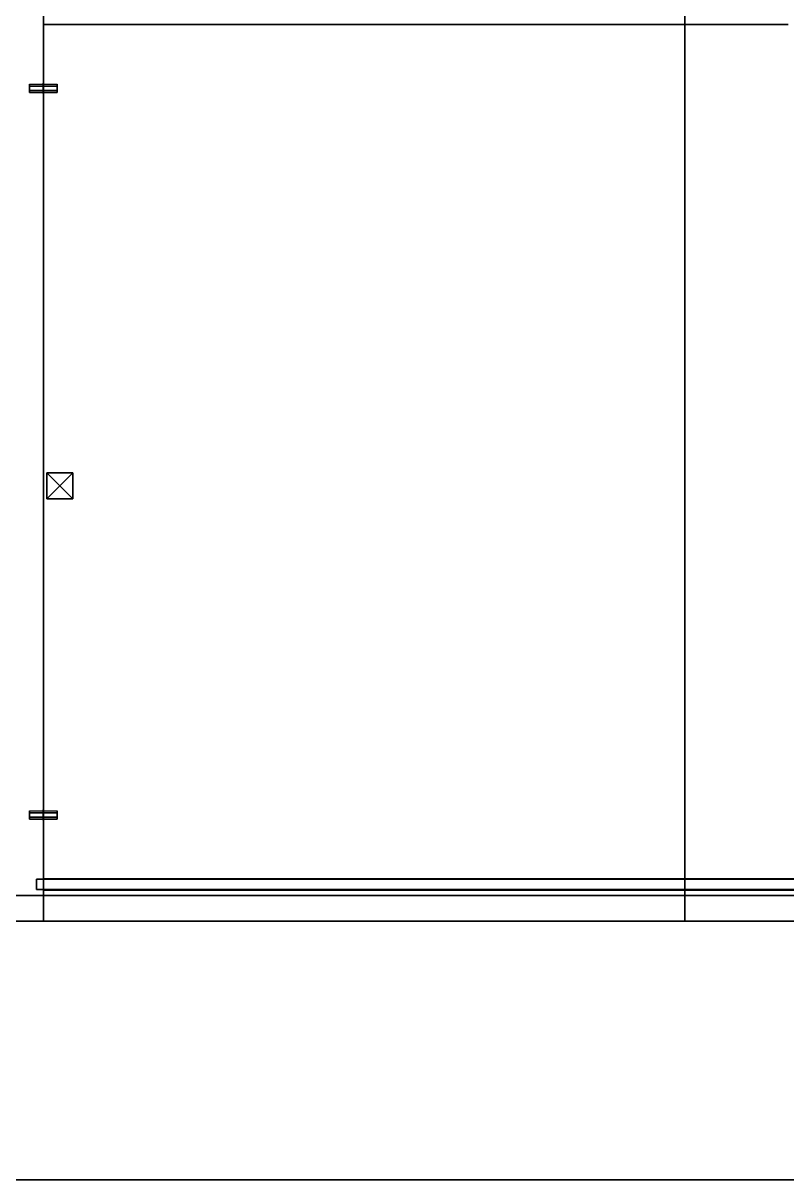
# Model space of a CAD drawing. Extents: x 0 to 2808, y -3840 to 0.
# Drawn here: x 1676 to 2119, y -3840 to -3169 of the extents above; entities that cross this region are included whole.
import ezdxf

# ---------------------------------------------------------------- set-up
doc = ezdxf.new("R2010")
doc.units = 0
for name, color, linetype in [('LAYER0', 7, 'CONTINUOUS'), ('LAYER1', 7, 'CONTINUOUS'), ('LAYER345', 7, 'CONTINUOUS'), ('LAYER346', 7, 'CONTINUOUS'), ('LAYER348', 7, 'CONTINUOUS'), ('LAYER349', 7, 'CONTINUOUS'), ('LAYER355', 7, 'CONTINUOUS'), ('LAYER358', 7, 'CONTINUOUS'), ('LAYER359', 7, 'CONTINUOUS'), ('LAYER361', 7, 'CONTINUOUS'), ('LAYER362', 254, 'CONTINUOUS'), ('LAYER363', 254, 'CONTINUOUS'), ('LAYER371', 7, 'CONTINUOUS'), ('LAYER403', 7, 'CONTINUOUS'), ('LAYER404', 254, 'CONTINUOUS'), ('LAYER405', 254, 'CONTINUOUS'), ('LAYER416', 253, 'CONTINUOUS'), ('LAYER417', 253, 'CONTINUOUS'), ('LAYER422', 253, 'CONTINUOUS'), ('LAYER423', 253, 'CONTINUOUS'), ('LAYER529', 2, 'CONTINUOUS')]:
    doc.layers.add(name, color=color, linetype=linetype)

msp = doc.modelspace()

# ---------------------------------------------------------------- linework, layer by layer
at = {"layer": 'LAYER0', "invisible_edges": 1}
for points in [[(2790, 0), (0, -3840), (0, 0), (2790, 0)], [(2790, -3840, 5), (0, 0, 5), (0, -3840, 5), (2790, -3840, 5)], [(0, 0, 5), (2790, -3840, 5), (2790, 0, 5), (0, 0, 5)], [(0, -3840), (2790, 0), (2790, -3840), (0, -3840)], [(2790, -3840, 5), (0, -3840), (2790, -3840), (2790, -3840, 5)], [(0, -3840), (2790, -3840, 5), (0, -3840, 5), (0, -3840)]]:
    msp.add_3dface(points, dxfattribs=at)
at = {"layer": 'LAYER1'}
for points, invisible_edges in [([(2640, -3690, 2670), (950, -3690, 2225), (150, -3690, 2670), (2640, -3690, 2670)], 3), ([(950, -3840, 5), (2640, -3690, 5), (2790, -3840, 5), (950, -3840, 5)], 3), ([(2640, -3690, 5), (950, -3840, 5), (950, -3690, 5), (2640, -3690, 5)], 1), ([(2640, -3690, 5), (950, -3690, 2225), (2640, -3690, 2670), (2640, -3690, 5)], 3), ([(950, -3690, 2225), (2640, -3690, 5), (950, -3690, 5), (950, -3690, 2225)], 1), ([(0, -3840, 2670), (220, -3840, 2225), (2790, -3840, 2670), (0, -3840, 2670)], 3), ([(950, -3840, 2225), (2790, -3840, 2670), (220, -3840, 2225), (950, -3840, 2225)], 3), ([(950, -3840, 5), (2790, -3840, 2670), (950, -3840, 2225), (950, -3840, 5)], 3), ([(2790, -3840, 2670), (950, -3840, 5), (2790, -3840, 5), (2790, -3840, 2670)], 1)]:
    msp.add_3dface(points, dxfattribs=dict(at, invisible_edges=invisible_edges))
at = {"layer": 'LAYER345', "invisible_edges": 1}
for points in [[(2060, -2728, 103), (2640, -3690, 103), (2640, -2728, 103), (2060, -2728, 103)], [(2640, -3690, 103), (2060, -2728, 103), (2060, -3690, 103), (2640, -3690, 103)], [(2060, -2728, 103), (2060, -3690, 85), (2060, -3690, 103), (2060, -2728, 103)], [(2060, -3690, 85), (2060, -2728, 103), (2060, -2728, 85), (2060, -3690, 85)], [(2060, -3690, 85), (2640, -2728, 85), (2640, -3690, 85), (2060, -3690, 85)], [(2640, -2728, 85), (2060, -3690, 85), (2060, -2728, 85), (2640, -2728, 85)], [(2060, -3690, 85), (2640, -3690, 103), (2060, -3690, 103), (2060, -3690, 85)], [(2640, -3690, 103), (2060, -3690, 85), (2640, -3690, 85), (2640, -3690, 103)]]:
    msp.add_3dface(points, dxfattribs=at)
at = {"layer": 'LAYER346', "invisible_edges": 1}
for points in [[(1688, -3110, 103), (2060, -3690, 103), (2060, -3110, 103), (1688, -3110, 103)], [(2060, -3690, 103), (1688, -3110, 103), (1688, -3690, 103), (2060, -3690, 103)], [(1688, -3110, 103), (1688, -3690, 85), (1688, -3690, 103), (1688, -3110, 103)], [(1688, -3690, 85), (1688, -3110, 103), (1688, -3110, 85), (1688, -3690, 85)], [(1688, -3690, 85), (2060, -3110, 85), (2060, -3690, 85), (1688, -3690, 85)], [(2060, -3110, 85), (1688, -3690, 85), (1688, -3110, 85), (2060, -3110, 85)], [(2060, -3110, 85), (2060, -3690, 103), (2060, -3690, 85), (2060, -3110, 85)], [(2060, -3690, 103), (2060, -3110, 85), (2060, -3110, 103), (2060, -3690, 103)], [(1688, -3690, 85), (2060, -3690, 103), (1688, -3690, 103), (1688, -3690, 85)], [(2060, -3690, 103), (1688, -3690, 85), (2060, -3690, 85), (2060, -3690, 103)]]:
    msp.add_3dface(points, dxfattribs=at)
at = {"layer": 'LAYER348', "invisible_edges": 1}
for points in [[(2060, -2728, 2594), (2640, -3690, 2594), (2640, -2728, 2594), (2060, -2728, 2594)], [(2640, -3690, 2594), (2060, -2728, 2594), (2060, -3690, 2594), (2640, -3690, 2594)], [(2060, -2728, 2594), (2060, -3690, 2576), (2060, -3690, 2594), (2060, -2728, 2594)], [(2060, -3690, 2576), (2060, -2728, 2594), (2060, -2728, 2576), (2060, -3690, 2576)], [(2060, -3690, 2576), (2640, -2728, 2576), (2640, -3690, 2576), (2060, -3690, 2576)], [(2640, -2728, 2576), (2060, -3690, 2576), (2060, -2728, 2576), (2640, -2728, 2576)], [(2060, -3690, 2576), (2640, -3690, 2594), (2060, -3690, 2594), (2060, -3690, 2576)], [(2640, -3690, 2594), (2060, -3690, 2576), (2640, -3690, 2576), (2640, -3690, 2594)]]:
    msp.add_3dface(points, dxfattribs=at)
at = {"layer": 'LAYER349', "invisible_edges": 1}
for points in [[(1688, -3110, 2594), (2060, -3690, 2594), (2060, -3110, 2594), (1688, -3110, 2594)], [(2060, -3690, 2594), (1688, -3110, 2594), (1688, -3690, 2594), (2060, -3690, 2594)], [(1688, -3110, 2594), (1688, -3690, 2576), (1688, -3690, 2594), (1688, -3110, 2594)], [(1688, -3690, 2576), (1688, -3110, 2594), (1688, -3110, 2576), (1688, -3690, 2576)], [(1688, -3690, 2576), (2060, -3110, 2576), (2060, -3690, 2576), (1688, -3690, 2576)], [(2060, -3110, 2576), (1688, -3690, 2576), (1688, -3110, 2576), (2060, -3110, 2576)], [(2060, -3110, 2576), (2060, -3690, 2594), (2060, -3690, 2576), (2060, -3110, 2576)], [(2060, -3690, 2594), (2060, -3110, 2576), (2060, -3110, 2594), (2060, -3690, 2594)], [(1688, -3690, 2576), (2060, -3690, 2594), (1688, -3690, 2594), (1688, -3690, 2576)], [(2060, -3690, 2594), (1688, -3690, 2576), (2060, -3690, 2576), (2060, -3690, 2594)]]:
    msp.add_3dface(points, dxfattribs=at)
at = {"layer": 'LAYER355', "invisible_edges": 1}
for points in [[(1688, -3672, 5), (1688, -3690, 85), (1688, -3672, 85), (1688, -3672, 5)], [(1688, -3690, 85), (1688, -3672, 5), (1688, -3690, 5), (1688, -3690, 85)], [(2538, -3672, 85), (1688, -3690, 85), (2538, -3690, 85), (2538, -3672, 85)], [(1688, -3690, 85), (2538, -3672, 85), (1688, -3672, 85), (1688, -3690, 85)], [(1688, -3672, 5), (2538, -3690, 5), (1688, -3690, 5), (1688, -3672, 5)], [(2538, -3690, 5), (1688, -3672, 5), (2538, -3672, 5), (2538, -3690, 5)], [(2538, -3672, 85), (1688, -3672, 5), (1688, -3672, 85), (2538, -3672, 85)], [(1688, -3672, 5), (2538, -3672, 85), (2538, -3672, 5), (1688, -3672, 5)], [(2538, -3690, 5), (1688, -3690, 85), (1688, -3690, 5), (2538, -3690, 5)], [(1688, -3690, 85), (2538, -3690, 5), (2538, -3690, 85), (1688, -3690, 85)]]:
    msp.add_3dface(points, dxfattribs=at)
at = {"layer": 'LAYER358', "invisible_edges": 1}
for points in [[(1688, -3672, 1340), (1688, -3690, 1460), (1688, -3672, 1460), (1688, -3672, 1340)], [(1688, -3690, 1460), (1688, -3672, 1340), (1688, -3690, 1340), (1688, -3690, 1460)], [(2520, -3672, 1460), (1688, -3690, 1460), (2520, -3690, 1460), (2520, -3672, 1460)], [(1688, -3690, 1460), (2520, -3672, 1460), (1688, -3672, 1460), (1688, -3690, 1460)], [(1688, -3672, 1340), (2520, -3690, 1340), (1688, -3690, 1340), (1688, -3672, 1340)], [(2520, -3690, 1340), (1688, -3672, 1340), (2520, -3672, 1340), (2520, -3690, 1340)], [(2520, -3672, 1460), (1688, -3672, 1340), (1688, -3672, 1460), (2520, -3672, 1460)], [(1688, -3672, 1340), (2520, -3672, 1460), (2520, -3672, 1340), (1688, -3672, 1340)], [(2520, -3690, 1340), (1688, -3690, 1460), (1688, -3690, 1340), (2520, -3690, 1340)], [(1688, -3690, 1460), (2520, -3690, 1340), (2520, -3690, 1460), (1688, -3690, 1460)]]:
    msp.add_3dface(points, dxfattribs=at)
at = {"layer": 'LAYER359', "invisible_edges": 1}
for points in [[(1684, -3665.7, 2580), (2524, -3671.7, 2580), (2524, -3665.7, 2580), (1684, -3665.7, 2580)], [(2524, -3671.7, 2580), (1684, -3665.7, 2580), (1684, -3671.7, 2580), (2524, -3671.7, 2580)], [(1684, -3671.7, 99), (2524, -3665.7, 99), (2524, -3671.7, 99), (1684, -3671.7, 99)], [(2524, -3665.7, 99), (1684, -3671.7, 99), (1684, -3665.7, 99), (2524, -3665.7, 99)], [(1684, -3665.7, 2580), (1684, -3671.7, 99), (1684, -3671.7, 2580), (1684, -3665.7, 2580)], [(1684, -3671.7, 99), (1684, -3665.7, 2580), (1684, -3665.7, 99), (1684, -3671.7, 99)], [(2524, -3665.7, 99), (1684, -3665.7, 2580), (2524, -3665.7, 2580), (2524, -3665.7, 99)], [(1684, -3665.7, 2580), (2524, -3665.7, 99), (1684, -3665.7, 99), (1684, -3665.7, 2580)], [(1684, -3671.7, 99), (2524, -3671.7, 2580), (1684, -3671.7, 2580), (1684, -3671.7, 99)], [(2524, -3671.7, 2580), (1684, -3671.7, 99), (2524, -3671.7, 99), (2524, -3671.7, 2580)]]:
    msp.add_3dface(points, dxfattribs=at)
at = {"layer": 'LAYER361'}
for points, invisible_edges in [([(2520, -3552, 2125), (1688, -3665.4, 2125), (2120, -3170, 2125), (2520, -3552, 2125)], 7), ([(2120, -3170, 2125), (1688, -3665.4, 2125), (1688, -3170, 2125), (2120, -3170, 2125)], 1), ([(1688, -3170, 2143), (2120, -3170, 2125), (1688, -3170, 2125), (1688, -3170, 2143)], 1), ([(2120, -3170, 2125), (1688, -3170, 2143), (2120, -3170, 2143), (2120, -3170, 2125)], 1), ([(1688, -3665.4, 2125), (1688, -3170, 2143), (1688, -3170, 2125), (1688, -3665.4, 2125)], 1), ([(1688, -3170, 2143), (1688, -3665.4, 2125), (1688, -3665.4, 2143), (1688, -3170, 2143)], 1), ([(2520, -3665.4, 2143), (2120, -3170, 2143), (1688, -3665.4, 2143), (2520, -3665.4, 2143)], 3), ([(1688, -3665.4, 2143), (2120, -3170, 2143), (1688, -3170, 2143), (1688, -3665.4, 2143)], 1), ([(1688, -3665.4, 2125), (2520, -3552, 2125), (2520, -3665.4, 2125), (1688, -3665.4, 2125)], 1), ([(2520, -3665.4, 2143), (1688, -3665.4, 2125), (2520, -3665.4, 2125), (2520, -3665.4, 2143)], 1), ([(1688, -3665.4, 2125), (2520, -3665.4, 2143), (1688, -3665.4, 2143), (1688, -3665.4, 2125)], 1)]:
    msp.add_3dface(points, dxfattribs=dict(at, invisible_edges=invisible_edges))
at = {"layer": 'LAYER362'}
for points in [[(1680, -3204.5, 2122.5), (1680, -3209.5, 2122.5), (1680, -3208.25, 2124.665), (1680, -3205.75, 2124.665)], [(1680, -3204.5, 2122.5), (1680, -3205.75, 2120.335), (1680, -3208.25, 2120.335), (1680, -3209.5, 2122.5)], [(1687.95, -3210, 2122.5), (1687.95, -3204, 2122.5), (1687.95, -3205.5, 2125.098), (1687.95, -3208.5, 2125.098)], [(1687.95, -3210, 2122.5), (1687.95, -3204, 2122.5), (1687.95, -3205.5, 2119.902), (1687.95, -3208.5, 2119.902)], [(1688.05, -3210, 2122.5), (1688.05, -3204, 2122.5), (1688.05, -3205.5, 2125.098), (1688.05, -3208.5, 2125.098)], [(1688.05, -3210, 2122.5), (1688.05, -3204, 2122.5), (1688.05, -3205.5, 2119.902), (1688.05, -3208.5, 2119.902)], [(1696, -3204.5, 2122.5), (1696, -3209.5, 2122.5), (1696, -3208.25, 2124.665), (1696, -3205.75, 2124.665)], [(1696, -3204.5, 2122.5), (1696, -3205.75, 2120.335), (1696, -3208.25, 2120.335), (1696, -3209.5, 2122.5)]]:
    msp.add_3dface(points, dxfattribs=at)
at = {"layer": 'LAYER363'}
for points in [[(1680, -3625.9, 2122.5), (1680, -3630.9, 2122.5), (1680, -3629.65, 2124.665), (1680, -3627.15, 2124.665)], [(1680, -3625.9, 2122.5), (1680, -3627.15, 2120.335), (1680, -3629.65, 2120.335), (1680, -3630.9, 2122.5)], [(1687.95, -3631.4, 2122.5), (1687.95, -3625.4, 2122.5), (1687.95, -3626.9, 2125.098), (1687.95, -3629.9, 2125.098)], [(1687.95, -3631.4, 2122.5), (1687.95, -3625.4, 2122.5), (1687.95, -3626.9, 2119.902), (1687.95, -3629.9, 2119.902)], [(1688.05, -3631.4, 2122.5), (1688.05, -3625.4, 2122.5), (1688.05, -3626.9, 2125.098), (1688.05, -3629.9, 2125.098)], [(1688.05, -3631.4, 2122.5), (1688.05, -3625.4, 2122.5), (1688.05, -3626.9, 2119.902), (1688.05, -3629.9, 2119.902)], [(1696, -3625.9, 2122.5), (1696, -3630.9, 2122.5), (1696, -3629.65, 2124.665), (1696, -3627.15, 2124.665)], [(1696, -3625.9, 2122.5), (1696, -3627.15, 2120.335), (1696, -3629.65, 2120.335), (1696, -3630.9, 2122.5)]]:
    msp.add_3dface(points, dxfattribs=at)
at = {"layer": 'LAYER371', "invisible_edges": 1}
for points in [[(1688, -3690, 5), (1670, -3110, 5), (1688, -3110, 5), (1688, -3690, 5)], [(1670, -3110, 5), (1688, -3690, 5), (1670, -3690, 5), (1670, -3110, 5)], [(1670, -3690, 2595), (1688, -3110, 2595), (1670, -3110, 2595), (1670, -3690, 2595)], [(1688, -3110, 2595), (1670, -3690, 2595), (1688, -3690, 2595), (1688, -3110, 2595)], [(1688, -3690, 5), (1688, -3110, 2595), (1688, -3690, 2595), (1688, -3690, 5)], [(1688, -3110, 2595), (1688, -3690, 5), (1688, -3110, 5), (1688, -3110, 2595)], [(1670, -3690, 2595), (1688, -3690, 5), (1688, -3690, 2595), (1670, -3690, 2595)], [(1688, -3690, 5), (1670, -3690, 2595), (1670, -3690, 5), (1688, -3690, 5)]]:
    msp.add_3dface(points, dxfattribs=at)
at = {"layer": 'LAYER403'}
for points, invisible_edges in [([(2520, -3552, 1012.5), (1688, -3665.4, 1012.5), (2120, -3170, 1012.5), (2520, -3552, 1012.5)], 7), ([(2120, -3170, 1012.5), (1688, -3665.4, 1012.5), (1688, -3170, 1012.5), (2120, -3170, 1012.5)], 1), ([(1688, -3170, 1030.5), (2120, -3170, 1012.5), (1688, -3170, 1012.5), (1688, -3170, 1030.5)], 1), ([(2120, -3170, 1012.5), (1688, -3170, 1030.5), (2120, -3170, 1030.5), (2120, -3170, 1012.5)], 1), ([(1688, -3665.4, 1012.5), (1688, -3170, 1030.5), (1688, -3170, 1012.5), (1688, -3665.4, 1012.5)], 1), ([(1688, -3170, 1030.5), (1688, -3665.4, 1012.5), (1688, -3665.4, 1030.5), (1688, -3170, 1030.5)], 1), ([(2520, -3665.4, 1030.5), (2120, -3170, 1030.5), (1688, -3665.4, 1030.5), (2520, -3665.4, 1030.5)], 3), ([(1688, -3665.4, 1030.5), (2120, -3170, 1030.5), (1688, -3170, 1030.5), (1688, -3665.4, 1030.5)], 1), ([(1688, -3665.4, 1012.5), (2520, -3552, 1012.5), (2520, -3665.4, 1012.5), (1688, -3665.4, 1012.5)], 1), ([(2520, -3665.4, 1030.5), (1688, -3665.4, 1012.5), (2520, -3665.4, 1012.5), (2520, -3665.4, 1030.5)], 1), ([(1688, -3665.4, 1012.5), (2520, -3665.4, 1030.5), (1688, -3665.4, 1030.5), (1688, -3665.4, 1012.5)], 1)]:
    msp.add_3dface(points, dxfattribs=dict(at, invisible_edges=invisible_edges))
at = {"layer": 'LAYER404'}
for points in [[(1680, -3204.5, 1010), (1680, -3209.5, 1010), (1680, -3208.25, 1012.165), (1680, -3205.75, 1012.165)], [(1680, -3204.5, 1010), (1680, -3205.75, 1007.835), (1680, -3208.25, 1007.835), (1680, -3209.5, 1010)], [(1687.95, -3210, 1010), (1687.95, -3204, 1010), (1687.95, -3205.5, 1012.598), (1687.95, -3208.5, 1012.598)], [(1687.95, -3210, 1010), (1687.95, -3204, 1010), (1687.95, -3205.5, 1007.402), (1687.95, -3208.5, 1007.402)], [(1688.05, -3210, 1010), (1688.05, -3204, 1010), (1688.05, -3205.5, 1012.598), (1688.05, -3208.5, 1012.598)], [(1688.05, -3210, 1010), (1688.05, -3204, 1010), (1688.05, -3205.5, 1007.402), (1688.05, -3208.5, 1007.402)], [(1696, -3204.5, 1010), (1696, -3209.5, 1010), (1696, -3208.25, 1012.165), (1696, -3205.75, 1012.165)], [(1696, -3204.5, 1010), (1696, -3205.75, 1007.835), (1696, -3208.25, 1007.835), (1696, -3209.5, 1010)]]:
    msp.add_3dface(points, dxfattribs=at)
at = {"layer": 'LAYER405'}
for points in [[(1680, -3625.9, 1010), (1680, -3630.9, 1010), (1680, -3629.65, 1012.165), (1680, -3627.15, 1012.165)], [(1680, -3625.9, 1010), (1680, -3627.15, 1007.835), (1680, -3629.65, 1007.835), (1680, -3630.9, 1010)], [(1687.95, -3631.4, 1010), (1687.95, -3625.4, 1010), (1687.95, -3626.9, 1012.598), (1687.95, -3629.9, 1012.598)], [(1687.95, -3631.4, 1010), (1687.95, -3625.4, 1010), (1687.95, -3626.9, 1007.402), (1687.95, -3629.9, 1007.402)], [(1688.05, -3631.4, 1010), (1688.05, -3625.4, 1010), (1688.05, -3626.9, 1012.598), (1688.05, -3629.9, 1012.598)], [(1688.05, -3631.4, 1010), (1688.05, -3625.4, 1010), (1688.05, -3626.9, 1007.402), (1688.05, -3629.9, 1007.402)], [(1696, -3625.9, 1010), (1696, -3630.9, 1010), (1696, -3629.65, 1012.165), (1696, -3627.15, 1012.165)], [(1696, -3625.9, 1010), (1696, -3627.15, 1007.835), (1696, -3629.65, 1007.835), (1696, -3630.9, 1010)]]:
    msp.add_3dface(points, dxfattribs=at)
at = {"layer": 'LAYER416'}
for points in [[(1690, -3445, 900), (1690, -3445, 915), (1690, -3430, 900), (1690, -3445, 900)], [(1690, -3430, 900), (1690, -3445, 915), (1690, -3430, 915), (1690, -3430, 900)], [(1705, -3445, 900), (1690, -3445, 900), (1705, -3430, 900), (1705, -3445, 900)], [(1705, -3430, 900), (1690, -3445, 900), (1690, -3430, 900), (1705, -3430, 900)], [(1705, -3430, 900), (1690, -3430, 900), (1705, -3430, 915), (1705, -3430, 900)], [(1705, -3430, 915), (1690, -3430, 900), (1690, -3430, 915), (1705, -3430, 915)], [(1705, -3430, 915), (1690, -3430, 915), (1705, -3445, 915), (1705, -3430, 915)], [(1705, -3445, 915), (1690, -3430, 915), (1690, -3445, 915), (1705, -3445, 915)], [(1705, -3430, 900), (1705, -3430, 915), (1705, -3445, 900), (1705, -3430, 900)], [(1705, -3445, 900), (1705, -3430, 915), (1705, -3445, 915), (1705, -3445, 900)], [(1705, -3445, 900), (1705, -3445, 915), (1690, -3445, 900), (1705, -3445, 900)], [(1690, -3445, 900), (1705, -3445, 915), (1690, -3445, 915), (1690, -3445, 900)]]:
    msp.add_3dface(points, dxfattribs=at)
at = {"layer": 'LAYER417'}
for points in [[(1690, -3445, 900), (1690, -3445, 915), (1690, -3430, 900), (1690, -3445, 900)], [(1690, -3430, 900), (1690, -3445, 915), (1690, -3430, 915), (1690, -3430, 900)], [(1705, -3445, 900), (1690, -3445, 900), (1705, -3430, 900), (1705, -3445, 900)], [(1705, -3430, 900), (1690, -3445, 900), (1690, -3430, 900), (1705, -3430, 900)], [(1705, -3430, 900), (1690, -3430, 900), (1705, -3430, 915), (1705, -3430, 900)], [(1705, -3430, 915), (1690, -3430, 900), (1690, -3430, 915), (1705, -3430, 915)], [(1705, -3430, 915), (1690, -3430, 915), (1705, -3445, 915), (1705, -3430, 915)], [(1705, -3445, 915), (1690, -3430, 915), (1690, -3445, 915), (1705, -3445, 915)], [(1705, -3430, 900), (1705, -3430, 915), (1705, -3445, 900), (1705, -3430, 900)], [(1705, -3445, 900), (1705, -3430, 915), (1705, -3445, 915), (1705, -3445, 900)], [(1705, -3445, 900), (1705, -3445, 915), (1690, -3445, 900), (1705, -3445, 900)], [(1690, -3445, 900), (1705, -3445, 915), (1690, -3445, 915), (1690, -3445, 900)]]:
    msp.add_3dface(points, dxfattribs=at)
at = {"layer": 'LAYER422'}
for points in [[(1690, -3445, 2030), (1690, -3445, 2045), (1690, -3430, 2030), (1690, -3445, 2030)], [(1690, -3430, 2030), (1690, -3445, 2045), (1690, -3430, 2045), (1690, -3430, 2030)], [(1705, -3445, 2030), (1690, -3445, 2030), (1705, -3430, 2030), (1705, -3445, 2030)], [(1705, -3430, 2030), (1690, -3445, 2030), (1690, -3430, 2030), (1705, -3430, 2030)], [(1705, -3430, 2030), (1690, -3430, 2030), (1705, -3430, 2045), (1705, -3430, 2030)], [(1705, -3430, 2045), (1690, -3430, 2030), (1690, -3430, 2045), (1705, -3430, 2045)], [(1705, -3430, 2045), (1690, -3430, 2045), (1705, -3445, 2045), (1705, -3430, 2045)], [(1705, -3445, 2045), (1690, -3430, 2045), (1690, -3445, 2045), (1705, -3445, 2045)], [(1705, -3430, 2030), (1705, -3430, 2045), (1705, -3445, 2030), (1705, -3430, 2030)], [(1705, -3445, 2030), (1705, -3430, 2045), (1705, -3445, 2045), (1705, -3445, 2030)], [(1705, -3445, 2030), (1705, -3445, 2045), (1690, -3445, 2030), (1705, -3445, 2030)], [(1690, -3445, 2030), (1705, -3445, 2045), (1690, -3445, 2045), (1690, -3445, 2030)]]:
    msp.add_3dface(points, dxfattribs=at)
at = {"layer": 'LAYER423'}
for points in [[(1690, -3445, 2030), (1690, -3445, 2045), (1690, -3430, 2030), (1690, -3445, 2030)], [(1690, -3430, 2030), (1690, -3445, 2045), (1690, -3430, 2045), (1690, -3430, 2030)], [(1705, -3445, 2030), (1690, -3445, 2030), (1705, -3430, 2030), (1705, -3445, 2030)], [(1705, -3430, 2030), (1690, -3445, 2030), (1690, -3430, 2030), (1705, -3430, 2030)], [(1705, -3430, 2030), (1690, -3430, 2030), (1705, -3430, 2045), (1705, -3430, 2030)], [(1705, -3430, 2045), (1690, -3430, 2030), (1690, -3430, 2045), (1705, -3430, 2045)], [(1705, -3430, 2045), (1690, -3430, 2045), (1705, -3445, 2045), (1705, -3430, 2045)], [(1705, -3445, 2045), (1690, -3430, 2045), (1690, -3445, 2045), (1705, -3445, 2045)], [(1705, -3430, 2030), (1705, -3430, 2045), (1705, -3445, 2030), (1705, -3430, 2030)], [(1705, -3445, 2030), (1705, -3430, 2045), (1705, -3445, 2045), (1705, -3445, 2030)], [(1705, -3445, 2030), (1705, -3445, 2045), (1690, -3445, 2030), (1705, -3445, 2030)], [(1690, -3445, 2030), (1705, -3445, 2045), (1690, -3445, 2045), (1690, -3445, 2030)]]:
    msp.add_3dface(points, dxfattribs=at)
at = {"layer": 'LAYER529'}
for points, invisible_edges in [([(2625, -3675, 5), (950.0002, -3690, 5), (950.0002, -3675, 5), (2625, -3675, 5)], 1), ([(950.0002, -3690, 5), (2625, -3675, 5), (2640, -3690, 5), (950.0002, -3690, 5)], 3), ([(950.0002, -3675, 55), (2625, -3675, 5), (950.0002, -3675, 5), (950.0002, -3675, 55)], 1), ([(2625, -3675, 5), (950.0002, -3675, 55), (2625, -3675, 55), (2625, -3675, 5)], 1), ([(2640, -3690, 55), (950.0002, -3675, 55), (950.0002, -3690, 55), (2640, -3690, 55)], 1), ([(950.0002, -3675, 55), (2640, -3690, 55), (2625, -3675, 55), (950.0002, -3675, 55)], 3), ([(2640, -3690, 55), (950.0002, -3690, 5), (2640, -3690, 5), (2640, -3690, 55)], 1), ([(950.0002, -3690, 5), (2640, -3690, 55), (950.0002, -3690, 55), (950.0002, -3690, 5)], 1)]:
    msp.add_3dface(points, dxfattribs=dict(at, invisible_edges=invisible_edges))

# ---------------------------------------------------------------- meshes
at = {"layer": 'LAYER1'}
mesh = msp.add_polymesh((5, 2), dxfattribs=at)
for k, corner in enumerate([(2640, -3690, 2670), (2640, -150.0002, 2670), (150, -3690, 2670), (2640, -3690, 2670), (150, -150.0002, 2670), (150, -3690, 2670), (2640, -150.0002, 2670), (150, -150.0002, 2670), (2790, 0, 2670), (0, 0, 2670)]):
    mesh.set_mesh_vertex(divmod(k, 2), corner)
at = {"layer": 'LAYER362'}
mesh = msp.add_polymesh((2, 6), dxfattribs=dict(at, n_close=True))
for k, corner in enumerate([(1696, -3204.5, 2122.5), (1696, -3205.75, 2124.665), (1696, -3208.25, 2124.665), (1696, -3209.5, 2122.5), (1696, -3208.25, 2120.335), (1696, -3205.75, 2120.335), (1680, -3204.5, 2122.5), (1680, -3205.75, 2124.665), (1680, -3208.25, 2124.665), (1680, -3209.5, 2122.5), (1680, -3208.25, 2120.335), (1680, -3205.75, 2120.335)]):
    mesh.set_mesh_vertex(divmod(k, 6), corner)
mesh = msp.add_polymesh((2, 6), dxfattribs=dict(at, n_close=True))
for k, corner in enumerate([(1688.05, -3204, 2122.5), (1688.05, -3205.5, 2125.098), (1688.05, -3208.5, 2125.098), (1688.05, -3210, 2122.5), (1688.05, -3208.5, 2119.902), (1688.05, -3205.5, 2119.902), (1687.95, -3204, 2122.5), (1687.95, -3205.5, 2125.098), (1687.95, -3208.5, 2125.098), (1687.95, -3210, 2122.5), (1687.95, -3208.5, 2119.902), (1687.95, -3205.5, 2119.902)]):
    mesh.set_mesh_vertex(divmod(k, 6), corner)
at = {"layer": 'LAYER363'}
mesh = msp.add_polymesh((2, 6), dxfattribs=dict(at, n_close=True))
for k, corner in enumerate([(1696, -3625.9, 2122.5), (1696, -3627.15, 2124.665), (1696, -3629.65, 2124.665), (1696, -3630.9, 2122.5), (1696, -3629.65, 2120.335), (1696, -3627.15, 2120.335), (1680, -3625.9, 2122.5), (1680, -3627.15, 2124.665), (1680, -3629.65, 2124.665), (1680, -3630.9, 2122.5), (1680, -3629.65, 2120.335), (1680, -3627.15, 2120.335)]):
    mesh.set_mesh_vertex(divmod(k, 6), corner)
mesh = msp.add_polymesh((2, 6), dxfattribs=dict(at, n_close=True))
for k, corner in enumerate([(1688.05, -3625.4, 2122.5), (1688.05, -3626.9, 2125.098), (1688.05, -3629.9, 2125.098), (1688.05, -3631.4, 2122.5), (1688.05, -3629.9, 2119.902), (1688.05, -3626.9, 2119.902), (1687.95, -3625.4, 2122.5), (1687.95, -3626.9, 2125.098), (1687.95, -3629.9, 2125.098), (1687.95, -3631.4, 2122.5), (1687.95, -3629.9, 2119.902), (1687.95, -3626.9, 2119.902)]):
    mesh.set_mesh_vertex(divmod(k, 6), corner)
at = {"layer": 'LAYER404'}
mesh = msp.add_polymesh((2, 6), dxfattribs=dict(at, n_close=True))
for k, corner in enumerate([(1696, -3204.5, 1010), (1696, -3205.75, 1012.165), (1696, -3208.25, 1012.165), (1696, -3209.5, 1010), (1696, -3208.25, 1007.835), (1696, -3205.75, 1007.835), (1680, -3204.5, 1010), (1680, -3205.75, 1012.165), (1680, -3208.25, 1012.165), (1680, -3209.5, 1010), (1680, -3208.25, 1007.835), (1680, -3205.75, 1007.835)]):
    mesh.set_mesh_vertex(divmod(k, 6), corner)
mesh = msp.add_polymesh((2, 6), dxfattribs=dict(at, n_close=True))
for k, corner in enumerate([(1688.05, -3204, 1010), (1688.05, -3205.5, 1012.598), (1688.05, -3208.5, 1012.598), (1688.05, -3210, 1010), (1688.05, -3208.5, 1007.402), (1688.05, -3205.5, 1007.402), (1687.95, -3204, 1010), (1687.95, -3205.5, 1012.598), (1687.95, -3208.5, 1012.598), (1687.95, -3210, 1010), (1687.95, -3208.5, 1007.402), (1687.95, -3205.5, 1007.402)]):
    mesh.set_mesh_vertex(divmod(k, 6), corner)
at = {"layer": 'LAYER405'}
mesh = msp.add_polymesh((2, 6), dxfattribs=dict(at, n_close=True))
for k, corner in enumerate([(1696, -3625.9, 1010), (1696, -3627.15, 1012.165), (1696, -3629.65, 1012.165), (1696, -3630.9, 1010), (1696, -3629.65, 1007.835), (1696, -3627.15, 1007.835), (1680, -3625.9, 1010), (1680, -3627.15, 1012.165), (1680, -3629.65, 1012.165), (1680, -3630.9, 1010), (1680, -3629.65, 1007.835), (1680, -3627.15, 1007.835)]):
    mesh.set_mesh_vertex(divmod(k, 6), corner)
mesh = msp.add_polymesh((2, 6), dxfattribs=dict(at, n_close=True))
for k, corner in enumerate([(1688.05, -3625.4, 1010), (1688.05, -3626.9, 1012.598), (1688.05, -3629.9, 1012.598), (1688.05, -3631.4, 1010), (1688.05, -3629.9, 1007.402), (1688.05, -3626.9, 1007.402), (1687.95, -3625.4, 1010), (1687.95, -3626.9, 1012.598), (1687.95, -3629.9, 1012.598), (1687.95, -3631.4, 1010), (1687.95, -3629.9, 1007.402), (1687.95, -3626.9, 1007.402)]):
    mesh.set_mesh_vertex(divmod(k, 6), corner)

doc.saveas('drawing.dxf')
